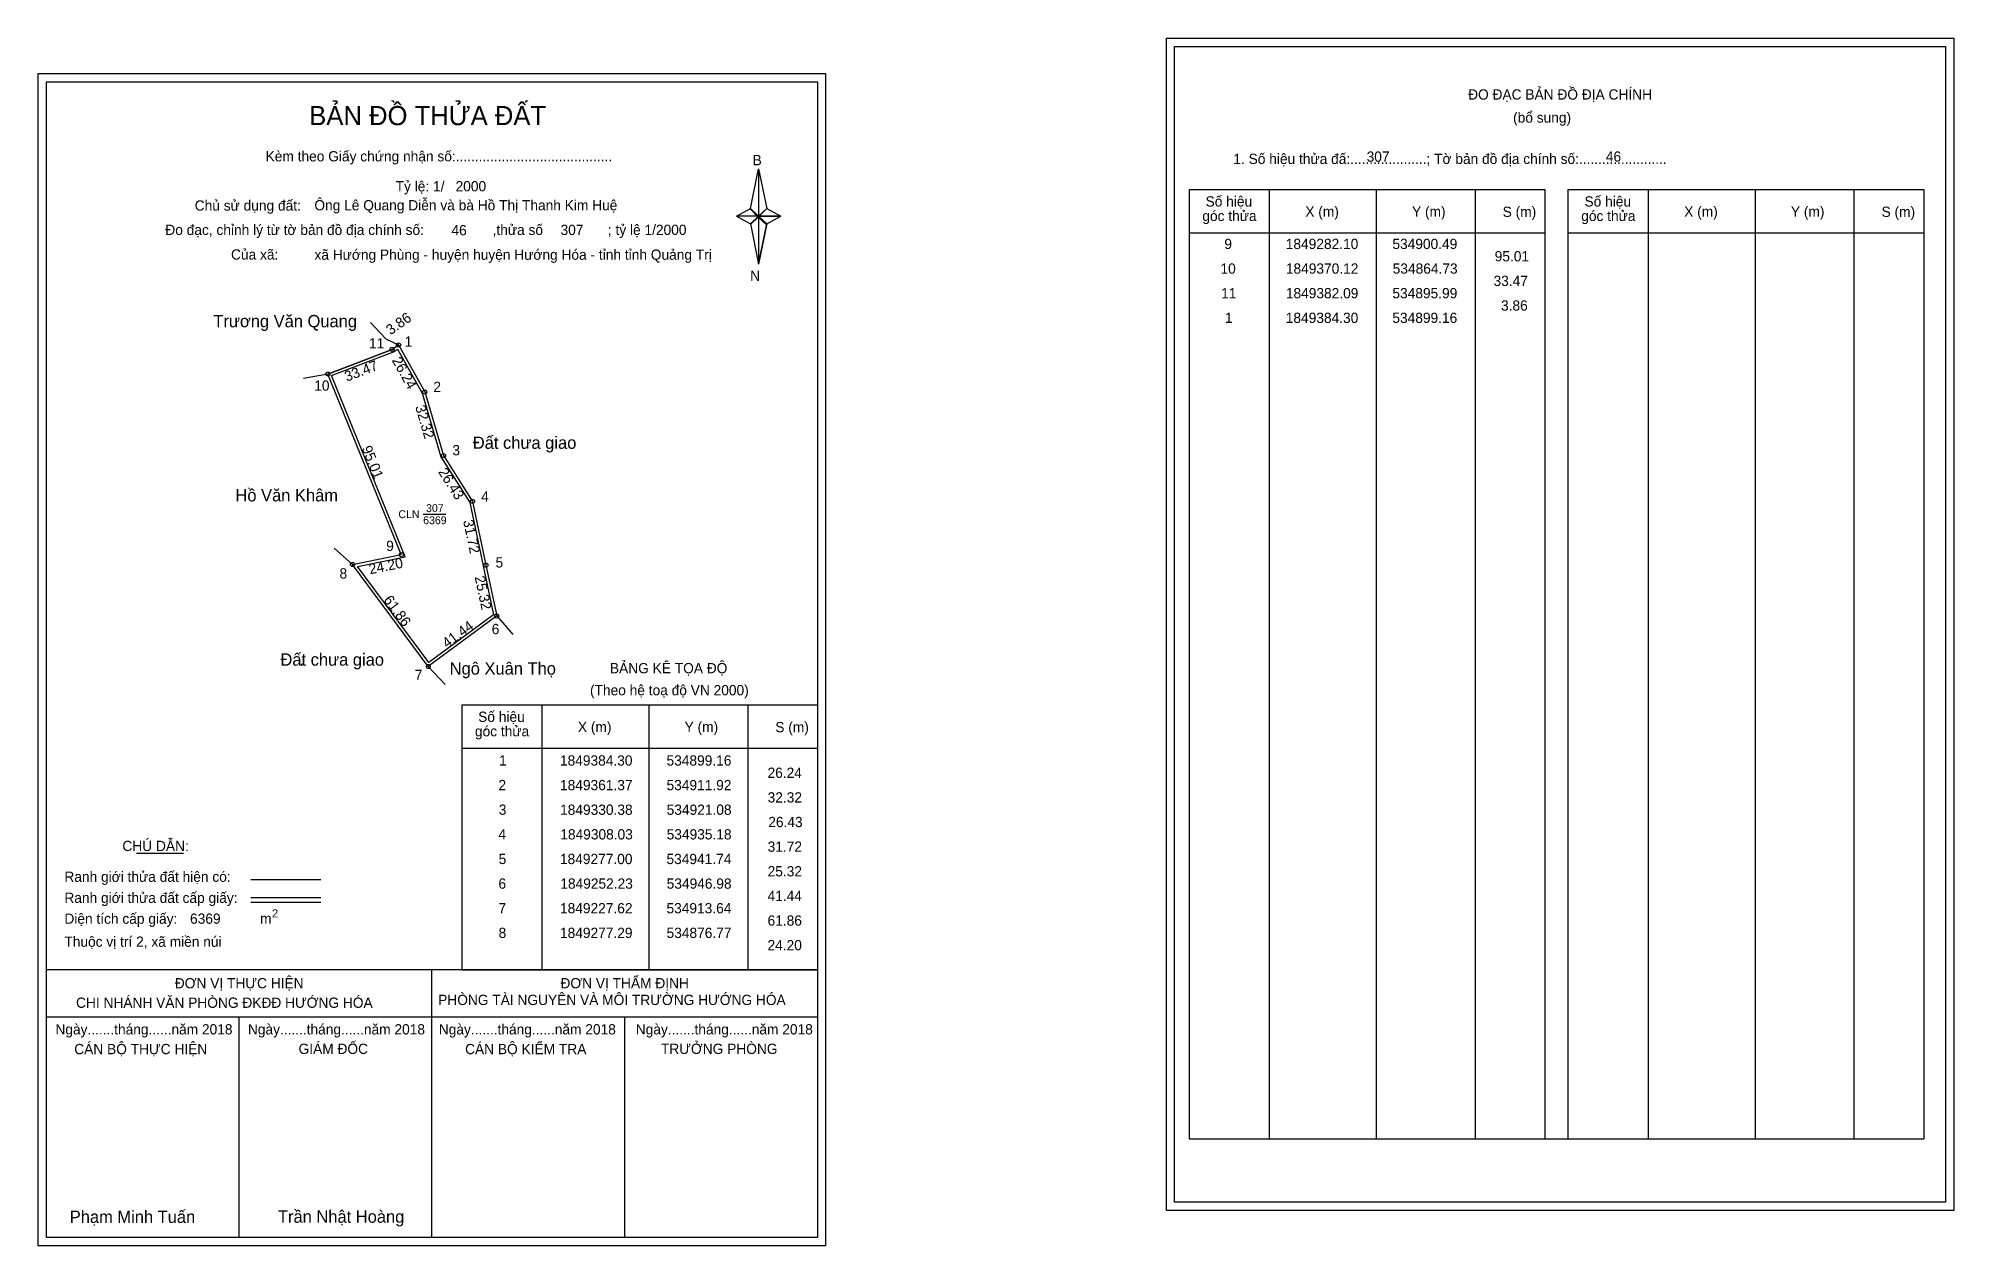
# Model space of a CAD drawing. Extents: x 534724 to 535656, y 1848945 to 1849534.
import ezdxf

# ---------------------------------------------------------------- set-up
doc = ezdxf.new("R2010")
doc.units = 0
for name, color, linetype in [('Level 1', 7, 'Continuous'), ('Level 10', 7, 'Continuous'), ('Level 11', 7, 'Continuous'), ('Level 13', 7, 'Continuous'), ('Level 27', 7, 'Continuous'), ('Level 3', 7, 'Continuous'), ('Level 36', 7, 'Continuous'), ('Level 49', 7, 'Continuous'), ('Level 5', 7, 'Continuous'), ('Level 53', 7, 'Continuous'), ('Level 55', 7, 'Continuous'), ('Level 6', 7, 'Continuous'), ('Level 60', 7, 'Continuous'), ('Level 63', 7, 'Continuous'), ('Level 9', 7, 'Continuous')]:
    doc.layers.add(name, color=color, linetype=linetype)

msp = doc.modelspace()

# ---------------------------------------------------------------- linework, layer by layer
at = {"layer": 'Level 1'}
for p, q in [((535277.09, 1849529.69), (535277.09, 1849529.69)), ((534727.75, 1849512.55), (534727.75, 1849512.55)), ((535070.59, 1849450.79), (535074.52, 1849470.07)), ((535074.52, 1849470.07), (535074.52, 1849447.02)), ((535074.52, 1849470.07), (535078.46, 1849450.79)), ((535284.16, 1849459.98), (535457.36, 1849459.98)), ((535323.34, 1848997.45), (535323.34, 1849459.98)), ((535375.48, 1848997.45), (535375.48, 1849459.98)), ((535423.43, 1849459.98), (535423.43, 1848997.45)), ((535457.36, 1849459.98), (535457.36, 1848997.45)), ((535468.67, 1849459.98), (535641.88, 1849459.98)), ((535507.85, 1848997.45), (535507.85, 1849459.98)), ((535560, 1848997.45), (535560, 1849459.98)), ((535607.94, 1849459.98), (535607.94, 1848997.45)), ((535641.88, 1849459.98), (535641.88, 1848997.45)), ((535063.7, 1849447.02), (535070.59, 1849450.79)), ((535070.59, 1849450.79), (535074.52, 1849447.02)), ((535074.23, 1849446.58), (535070.59, 1849450.35)), ((535074.52, 1849447.02), (535070.59, 1849443.34)), ((535074.23, 1849446.58), (535070.59, 1849442.9)), ((535070.59, 1849442.9), (535074.23, 1849446.58)), ((535078.16, 1849450.35), (535074.23, 1849446.58)), ((535074.23, 1849446.58), (535078.16, 1849450.35)), ((535078.16, 1849442.9), (535074.23, 1849446.58)), ((535078.46, 1849450.79), (535074.52, 1849447.02)), ((535074.52, 1849447.02), (535074.52, 1849423.62)), ((535074.52, 1849447.02), (535085.35, 1849447.02)), ((535074.52, 1849447.02), (535078.46, 1849443.34)), ((535078.46, 1849443.34), (535085.35, 1849447.02)), ((535070.59, 1849443.34), (535074.52, 1849423.62)), ((535078.46, 1849443.34), (535074.52, 1849423.62)), ((535284.16, 1849438.92), (535457.36, 1849438.92)), ((535468.67, 1849438.92), (535641.88, 1849438.92)), ((534929.93, 1849208.9), (535103.13, 1849208.9)), ((534969.11, 1849079.85), (534969.11, 1849208.9)), ((535021.26, 1849079.85), (535021.26, 1849208.9)), ((535069.2, 1849208.9), (535069.2, 1849079.85)), ((534929.93, 1849187.84), (535103.13, 1849187.84)), ((534771.58, 1849136.68), (534794.39, 1849136.68)), ((534827.31, 1849123.88), (534861.33, 1849123.88)), ((534827.31, 1849114.98), (534861.33, 1849114.98)), ((534827.31, 1849112.79), (534861.33, 1849112.79)), ((534941.4, 1849079.85), (534727.74, 1849079.85)), ((535103.13, 1849079.85), (534893.45, 1849079.85)), ((534915.44, 1848949.4), (534915.44, 1849079.85)), ((534929.93, 1849079.84), (535103.13, 1849079.84)), ((535103.14, 1849056.75), (534727.74, 1849056.75)), ((534821.59, 1848949.4), (534821.59, 1849056.75)), ((535009.29, 1848949.4), (535009.29, 1849056.75)), ((535284.16, 1848997.45), (535641.88, 1848997.45)), ((535652.49, 1848966.54), (535652.49, 1848966.54)), ((535103.13, 1848949.4), (535103.13, 1848949.4))]:
    msp.add_line(p, q, dxfattribs=at)
for points in [[(535070.59, 1849450.79), (535074.52, 1849470.07), (535074.52, 1849447.02)], [(535063.7, 1849447.02), (535070.59, 1849443.34), (535074.52, 1849447.02)], [(535074.52, 1849447.02), (535078.46, 1849450.79), (535085.35, 1849447.02)], [(535074.52, 1849447.02), (535074.52, 1849423.62), (535078.46, 1849443.34)]]:
    msp.add_lwpolyline(points, close=True, dxfattribs=at)
at = {"layer": 'Level 10'}
for p, q in [((534895.99, 1849382.09), (534864.73, 1849370.12)), ((534899.16, 1849384.3), (534911.92, 1849361.37))]:
    msp.add_line(p, q, dxfattribs=at)
for points in [[(534946.98, 1849252.23), (534913.64, 1849227.62), (534876.77, 1849277.29), (534900.49, 1849282.1), (534864.73, 1849370.12), (534895.99, 1849382.09), (534899.16, 1849384.3), (534911.92, 1849361.37), (534921.08, 1849330.38), (534935.18, 1849308.03), (534941.74, 1849277)], [(534945.42, 1849252.82), (534913.93, 1849229.58), (534879.21, 1849276.36), (534902.42, 1849281.06), (534866.56, 1849369.32), (534896.65, 1849380.84), (534898.69, 1849382.27), (534910.62, 1849360.82), (534919.79, 1849329.8), (534933.86, 1849307.5), (534940.37, 1849276.71)]]:
    msp.add_lwpolyline(points, close=True, dxfattribs=at)
at = {"layer": 'Level 11'}
for centre in [(534895.99, 1849382.09), (534899.16, 1849384.3), (534864.73, 1849370.12), (534911.92, 1849361.37), (534921.08, 1849330.38), (534935.18, 1849308.03), (534876.77, 1849277.29), (534900.49, 1849282.1), (534941.74, 1849277), (534946.98, 1849252.23), (534946.98, 1849252.23), (534913.64, 1849227.62)]:
    msp.add_circle(centre, 1, dxfattribs=at)
at = {"layer": 'Level 27'}
for p, q in [((534864.73, 1849370.12), (534852.95, 1849367.85)), ((534876.77, 1849277.29), (534867.79, 1849285.25)), ((534946.98, 1849252.23), (534954.79, 1849243.12)), ((534913.64, 1849227.62), (534921.88, 1849218.9))]:
    msp.add_line(p, q, dxfattribs=at)
at = {"layer": 'Level 3'}
for p, q in [((535284.16, 1849459.98), (535284.16, 1848997.45)), ((535468.67, 1849459.98), (535468.67, 1848997.45)), ((534929.93, 1849208.9), (534929.93, 1849079.85))]:
    msp.add_line(p, q, dxfattribs=at)
at = {"layer": 'Level 5'}
for q in [(534885.46, 1849395.16), (534899.16, 1849384.3)]:
    msp.add_line((534893.03, 1849387.18), q, dxfattribs=at)
at = {"layer": 'Level 63'}
for points in [[(535273.1, 1849533.69), (535656.5, 1849533.69), (535656.5, 1848962.54), (535273.1, 1848962.54)], [(535277.1, 1849529.69), (535652.5, 1849529.69), (535652.5, 1848966.54), (535277.1, 1848966.54)], [(534723.74, 1849516.55), (535107.14, 1849516.55), (535107.14, 1848945.4), (534723.74, 1848945.4)], [(534727.74, 1849512.55), (535103.14, 1849512.55), (535103.14, 1848949.4), (534727.74, 1848949.4)]]:
    msp.add_lwpolyline(points, close=True, dxfattribs=at)
at = {"layer": 'Level 9'}
msp.add_line((534911.15, 1849301.81), (534922.27, 1849301.81), dxfattribs=at)

# ---------------------------------------------------------------- texts
at = {"layer": 'Level 1'}
for s, height, p in [('ĐO ĐẠC BẢN ĐỒ ĐỊA CHÍNH', 5, (535420.05, 1849503.81)), ('BẢN ĐỒ THỬA ĐẤT', 9.3313, (534855.68, 1849491.37)), ('(bổ sung)', 5, (535441.93, 1849492.57)), ('Kèm theo Giấy chứng nhận số:.........................................', 5, (534834.44, 1849473.71)), ('B', 5, (535071.61, 1849471.83)), ('1. Số hiệu thửa đấ:....................; Tờ bản đồ địa chính số:.......................', 5, (535305.71, 1849472.45)), ('Chủ sử dụng đất:', 5, (534799.92, 1849449.72)), ('Số hiệu', 5, (535292.19, 1849451.71)), ('Số hiệu', 5, (535476.71, 1849451.71)), ('góc thửa', 5, (535290.6, 1849444.65)), ('X (m)', 5, (535340.75, 1849446.76)), ('Y (m)', 5, (535392.71, 1849446.76)), ('S (m)', 5, (535436.86, 1849446.66)), ('góc thửa', 5, (535475.12, 1849444.65)), ('X (m)', 5, (535525.27, 1849446.76)), ('Y (m)', 5, (535577.22, 1849446.76)), ('S (m)', 5, (535621.38, 1849446.66)), ('Đo đạc, chỉnh lý từ tờ bản đồ địa chính số:                  ,thửa số                 ; tỷ lệ 1/2000', 5, (534785.6, 1849437.86)), ('Của xã:', 5, (534817.6, 1849425.86)), ('N', 5, (535070.41, 1849415.49)), ('BẢNG KÊ TỌA ĐỘ', 5, (535002.11, 1849224.3)), ('(Theo hệ toạ độ VN 2000)', 5, (534992.4, 1849213.58)), ('Số hiệu', 5, (534937.96, 1849200.63)), ('góc thửa', 5, (534936.38, 1849193.57)), ('X (m)', 5, (534986.52, 1849195.68)), ('Y (m)', 5, (535038.48, 1849195.68)), ('S (m)', 5, (535082.64, 1849195.58)), ('CHÚ DẪN:', 5, (534764.7, 1849137.69)), ('Ranh giới thửa đất hiện có:', 5, (534736.44, 1849122.69)), ('Ranh giới thửa đất cấp giấy:', 5, (534736.44, 1849112.41)), ('2', 4, (534837.54, 1849105.32)), ('Diện tích cấp giấy:', 5, (534736.44, 1849102.25)), ('m', 5, (534831.75, 1849102.3)), ('Thuộc vị trí 2, xã miền núi', 5, (534736.44, 1849091.05)), ('ĐƠN VỊ THỰC HIỆN', 5, (534790.21, 1849070.81)), ('ĐƠN VỊ THẨM ĐỊNH', 5, (534978.01, 1849070.81)), ('CHI NHÁNH VĂN PHÒNG ĐKĐĐ HƯỚNG HÓA', 5, (534742.13, 1849061.3)), ('PHÒNG TÀI NGUYÊN VÀ MÔI TRƯỜNG HƯỚNG HÓA', 5, (534918.46, 1849062.67)), ('Ngày.......tháng......năm 2018', 5, (534732.08, 1849048.34)), ('Ngày.......tháng......năm 2018', 5, (534825.82, 1849048.34)), ('Ngày.......tháng......năm 2018', 5, (534918.77, 1849048.34)), ('Ngày.......tháng......năm 2018', 5, (535014.69, 1849048.34)), ('CÁN BỘ THỰC HIỆN', 5, (534741.24, 1849038.71)), ('GIÁM ĐỐC', 5, (534850.5, 1849038.83)), ('CÁN BỘ KIỂM TRA', 5, (534931.58, 1849038.71)), ('TRƯỞNG PHÒNG', 5, (535026.96, 1849038.83)), ('Phạm Minh Tuấn', 6, (534739.06, 1848956.48)), ('Trần Nhật Hoàng', 6, (534840.44, 1848956.59))]:
    msp.add_text(s, height=height, dxfattribs=at).set_placement(p)
at = {"layer": 'Level 11'}
msp.add_text('Tỷ lệ: 1/', height=5, dxfattribs=at).set_placement((534897.76, 1849459.08))
at = {"layer": 'Level 13'}
for s, p in [('307', (534912.58, 1849302.84)), ('CLN', (534899.12, 1849299.89)), ('6369', (534911.16, 1849296.95))]:
    msp.add_text(s, height=3.84, dxfattribs=at).set_placement(p)
at = {"layer": 'Level 36'}
for p in [(534850.92, 1849228), (534940.42, 1849196.44)]:
    msp.add_text('.', height=6, dxfattribs=at).set_placement(p)
at = {"layer": 'Level 49'}
for s, rotation, p in [('3.86', 34.8827, (534895.27, 1849388.94)), ('33.47', 20.95272, (534873.97, 1849366.33)), ('26.24', 299.0949, (534895.79, 1849376.78)), ('32.32', 286.46658, (534907.22, 1849354.15)), ('95.01', 292.1105, (534881.13, 1849333.99)), ('26.43', 302.2467, (534918.28, 1849322.45)), ('31.72', 281.93704, (534930.58, 1849298.59)), ('24.20', 11.46314, (534885.28, 1849272.5)), ('25.32', 281.9446, (534936.21, 1849271.23)), ('61.86', 306.58647, (534891.62, 1849259.97)), ('41.44', 36.43298, (534922.78, 1849236.35))]:
    msp.add_text(s, height=5, rotation=rotation, dxfattribs=at).set_placement(p)
at = {"layer": 'Level 53'}
for s, p in [('9', (535301.31, 1849431)), ('1849282.10', (535331.24, 1849431)), ('534900.49', (535383.16, 1849431)), ('95.01', (535432.98, 1849425)), ('10', (535299.44, 1849419)), ('1849370.12', (535331.27, 1849419)), ('534864.73', (535383.31, 1849419)), ('33.47', (535432.41, 1849413)), ('11', (535299.76, 1849407)), ('1849382.09', (535331.27, 1849407)), ('534895.99', (535383.16, 1849407)), ('1', (535301.6, 1849395)), ('1849384.30', (535331.24, 1849395)), ('534899.16', (535383.14, 1849395)), ('3.86', (535436.05, 1849401)), ('1', (534948.13, 1849179.34)), ('1849384.30', (534977.77, 1849179.34)), ('534899.16', (535029.67, 1849179.34)), ('26.24', (535078.86, 1849173.34)), ('2', (534947.83, 1849167.34)), ('1849361.37', (534977.8, 1849167.34)), ('534911.92', (535029.68, 1849167.34)), ('32.32', (535078.91, 1849161.34)), ('3', (534947.98, 1849155.34)), ('1849330.38', (534977.85, 1849155.34)), ('534921.08', (535029.74, 1849155.34)), ('4', (534947.8, 1849143.34)), ('1849308.03', (534977.94, 1849143.34)), ('534935.18', (535029.74, 1849143.34)), ('26.43', (535079.22, 1849149.34)), ('31.72', (535078.91, 1849137.34)), ('5', (534947.92, 1849131.34)), ('1849277.00', (534977.77, 1849131.34)), ('534941.74', (535029.65, 1849131.34)), ('25.32', (535078.91, 1849125.34)), ('6', (534947.82, 1849119.34)), ('1849252.23', (534977.94, 1849119.34)), ('534946.98', (535029.74, 1849119.34)), ('41.44', (535078.86, 1849113.34)), ('7', (534947.84, 1849107.34)), ('1849227.62', (534977.79, 1849107.34)), ('534913.64', (535029.65, 1849107.34)), ('8', (534947.89, 1849095.34)), ('1849277.29', (534977.79, 1849095.34)), ('534876.77', (535029.69, 1849095.34)), ('61.86', (535078.88, 1849101.34)), ('24.20', (535078.86, 1849089.34))]:
    msp.add_text(s, height=5, dxfattribs=at).set_placement(p)
at = {"layer": 'Level 55'}
for s, height, p in [('11', 0.8, (534895.47, 1849382.09)), ('0', 0.22, (534895.91, 1849381.87)), ('0', 0.22, (534895.91, 1849381.87)), ('1', 0.8, (534898.94, 1849384.3)), ('0', 0.22, (534899.08, 1849384.08)), ('0', 0.22, (534899.08, 1849384.08)), ('0', 0.22, (534899.08, 1849384.08)), ('10', 0.8, (534864.16, 1849370.12)), ('296', 0.22, (534864.49, 1849369.9)), ('296', 0.22, (534864.49, 1849369.9)), ('0', 0.22, (534864.65, 1849369.9)), ('0', 0.22, (534864.65, 1849369.9)), ('2', 0.8, (534911.65, 1849361.37)), ('0', 0.22, (534911.84, 1849361.15)), ('3', 0.8, (534920.83, 1849330.38)), ('0', 0.22, (534921, 1849330.16)), ('4', 0.8, (534934.9, 1849308.03)), ('0', 0.22, (534935.1, 1849307.81)), ('8', 0.8, (534876.51, 1849277.29)), ('296', 0.22, (534876.53, 1849277.07)), ('296', 0.22, (534876.53, 1849277.07)), ('0', 0.22, (534876.69, 1849277.07)), ('9', 0.8, (534900.22, 1849282.1)), ('296', 0.22, (534900.25, 1849281.88)), ('296', 0.22, (534900.25, 1849281.88)), ('5', 0.8, (534941.48, 1849277)), ('0', 0.22, (534941.66, 1849276.78)), ('6', 0.8, (534946.71, 1849252.23)), ('0', 0.22, (534946.9, 1849252.01)), ('0', 0.22, (534946.9, 1849252.01)), ('7', 0.8, (534913.37, 1849227.62)), ('0', 0.22, (534913.56, 1849227.4)), ('0', 0.22, (534913.56, 1849227.4))]:
    msp.add_text(s, height=height, dxfattribs=at).set_placement(p)
at = {"layer": 'Level 6'}
for s, p in [('307', (535370.61, 1849473.53)), ('46', (535487.1, 1849473.57)), ('2000', (534926.95, 1849459.12)), ('Ông Lê Quang Diễn và bà Hồ Thị Thanh Kim Huệ', (534858.19, 1849449.85)), ('46', (534924.93, 1849437.68)), ('307', (534978.06, 1849437.84)), ('xã Hướng Phùng - huyện huyện Hướng Hóa - tỉnh tỉnh Quảng Trị', (534858.22, 1849425.77)), ('6369', (534797.63, 1849102.27))]:
    msp.add_text(s, height=5, dxfattribs=at).set_placement(p)
at = {"layer": 'Level 60'}
for s, p in [('Trương Văn Quang', (534808.99, 1849392.88)), ('Đất chưa giao', (534935.33, 1849333.66)), ('Hồ Văn Khâm', (534819.73, 1849308.05)), ('Đất chưa giao', (534841.66, 1849228)), ('Ngô Xuân Thọ', (534924.07, 1849223.66))]:
    msp.add_text(s, height=6, dxfattribs=at).set_placement(p)
at = {"layer": 'Level 9'}
for s, p in [('11', (534884.76, 1849382.56)), ('1', (534902.13, 1849383.43)), ('10', (534858.11, 1849362)), ('2', (534916.13, 1849361.35)), ('3', (534925.37, 1849330.52)), ('4', (534939.39, 1849307.94)), ('9', (534893.16, 1849283.89)), ('5', (534946.4, 1849275.82)), ('8', (534870.42, 1849270.47)), ('6', (534944.55, 1849243.37)), ('7', (534907.05, 1849221.01))]:
    msp.add_text(s, height=5, dxfattribs=at).set_placement(p)

doc.saveas('drawing.dxf')
